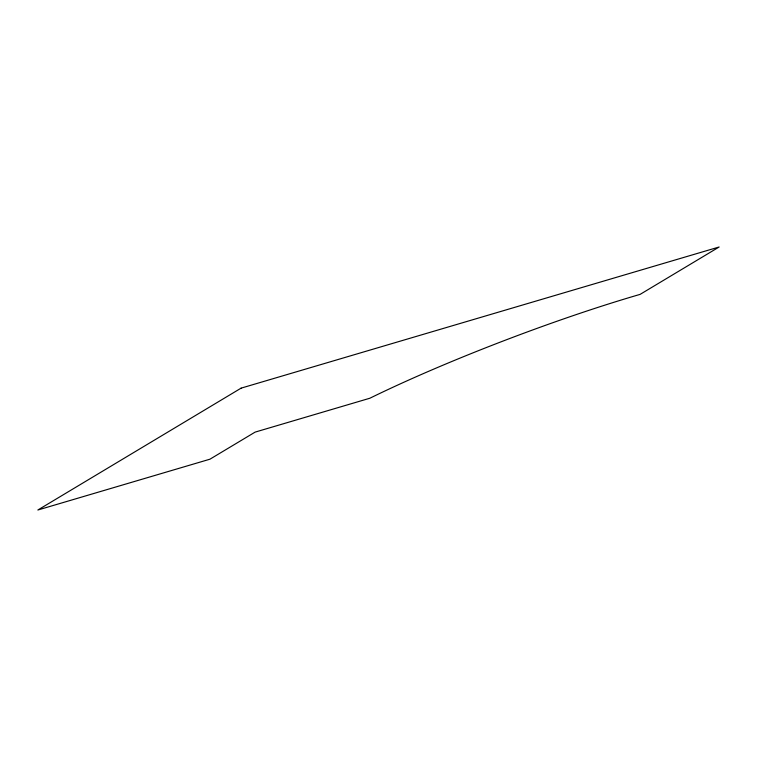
<?xml version="1.0" encoding="UTF-8"?>
<svg xmlns="http://www.w3.org/2000/svg" width="757" height="757" viewBox="0 0 757 757"><rect width="100%" height="100%" fill="white"/><g stroke="black" fill="none" stroke-linecap="round" stroke-linejoin="round"><path stroke-width="1.14" d="M241.105 388.142L37.85 510.01L209.944 459.196L255.118 432.115L369.842 398.239A242.789 28.331 -20.8 0 1 640.11 294.378L719.15 246.99L241.105 388.142"/></g></svg>
